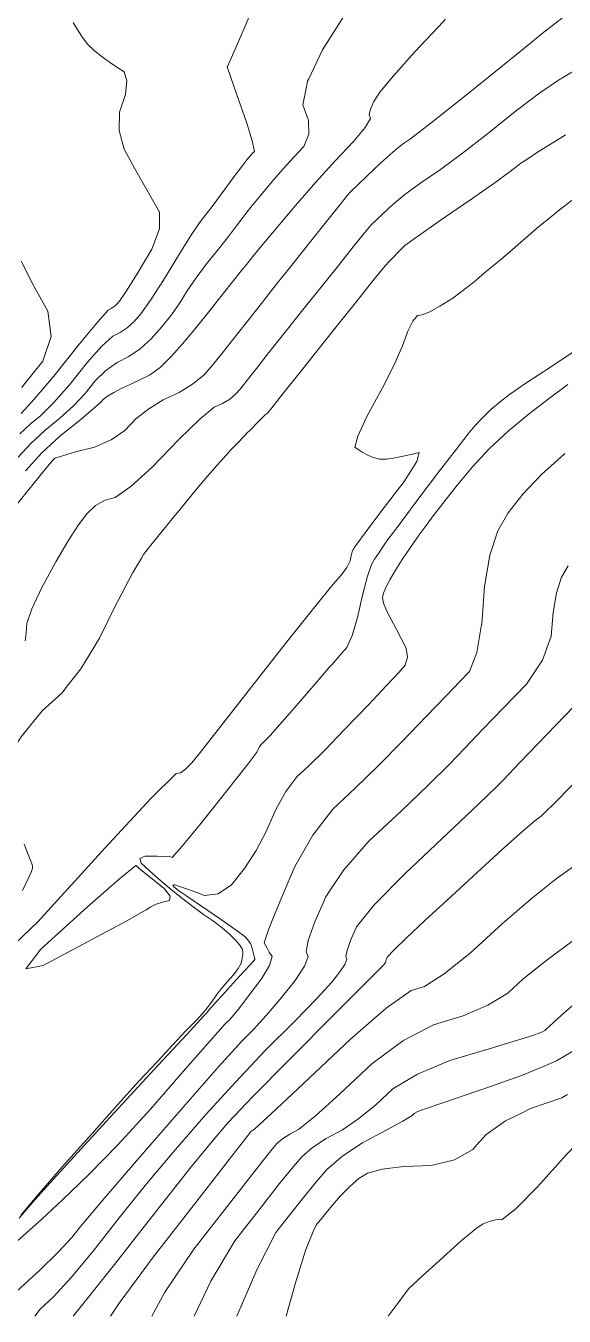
# Model space of a CAD drawing. Header units: inches. Extents: x 1337389 to 1347141, y 407035 to 414577.
# Drawn here: x 1338297 to 1338532, y 407035 to 407597 of the extents above; entities that cross this region are included whole.
import ezdxf

# ---------------------------------------------------------------- set-up
doc = ezdxf.new("R2010")
doc.units = ezdxf.units.IN
doc.header["$MEASUREMENT"] = 0
doc.layers.add('Topo', color=7, linetype='Continuous', lineweight=15, true_color=0x459900)

msp = doc.modelspace()

# ---------------------------------------------------------------- linework, layer by layer
at = {"layer": 'Topo'}
for p, q in [((1338512.736, 407537.0279, 1020), (1338515.693, 407538.9728, 1020)), ((1338526.079, 407513.8419, 1025), (1338528.902, 407516.072, 1025)), ((1338504.9721, 407495.9291, 1025), (1338506.7149, 407497.4439, 1025)), ((1338376.256, 407400.807, 1020), (1338378.396, 407403.2971, 1020)), ((1338359.0122, 407380.0211, 1020), (1338361.4479, 407383.012, 1020)), ((1338345.6881, 407362.2118, 1020), (1338347.4491, 407365.1819, 1020)), ((1338519.744, 407142.8181, 1075), (1338522.8259, 407144.1318, 1075)), ((1338513.268, 407123.8119, 1080), (1338508.7571, 407121.6279, 1080)), ((1338454.9294, 407035.2906, 1085), (1338458.834, 407040.5409, 1085))]:
    msp.add_line(p, q, dxfattribs=at)
for points, elevation in [([(1338553.0419, 407625.5049), (1338545.7051, 407616.8782), (1338537.544, 407607.4109), (1338532.756, 407602.036), (1338531.339, 407600.7539), (1338530.2531, 407599.817), (1338529.4989, 407599.2243), (1338529.077, 407598.976), (1338522.066, 407593.3918), (1338517.0671, 407589.3781)], 1010), ([(1338294.4279, 407419.1879), (1338298.7861, 407423.2431), (1338303.5059, 407427.0422), (1338309.2649, 407432.8279), (1338316.063, 407440.6019), (1338323.9, 407450.3639), (1338330.1869, 407457.397), (1338334.9241, 407461.703), (1338338.112, 407463.2809), (1338341.2119, 407465.4251), (1338344.2241, 407468.136), (1338347.1471, 407471.413), (1338351.4088, 407477.4011), (1338357.0068, 407486.1009), (1338363.9429, 407497.5119), (1338369.2679, 407505.9862), (1338372.9809, 407511.5221), (1338375.0831, 407514.121), (1338378.1909, 407518.161), (1338382.302, 407523.6429), (1338387.4188, 407530.5649), (1338391.1181, 407535.5232), (1338393.4001, 407538.5151), (1338394.2631, 407539.5442), (1338395.0911, 407540.4942), (1338395.883, 407541.3661), (1338396.639, 407542.1599), (1338395.7361, 407546.6629), (1338393.173, 407554.8739), (1338388.9521, 407566.7941), (1338386.1729, 407574.7951), (1338384.8352, 407578.876), (1338384.938, 407579.039), (1338386.7012, 407583.0558), (1338390.123, 407590.9269), (1338395.2048, 407602.6528)], 995), ([(1338437.1089, 407603.313), (1338432.4329, 407595.9639)], 1000), ([(1338295.0931, 407428.082), (1338300.75, 407434.29), (1338309.2071, 407444.4041), (1338320.4639, 407458.4252), (1338328.3961, 407467.9839), (1338333.0031, 407473.08), (1338334.286, 407473.715), (1338335.5331, 407474.5779), (1338336.745, 407475.669), (1338337.9221, 407476.9879), (1338340.8572, 407481.406), (1338345.5509, 407488.9229), (1338352.0041, 407499.5401), (1338355.2599, 407508.4429), (1338355.317, 407515.6329), (1338352.1768, 407521.1101), (1338348.5571, 407527.5131), (1338344.4571, 407534.8418), (1338339.8789, 407543.0972), (1338337.681, 407551.2001), (1338337.865, 407559.1519), (1338340.4303, 407566.9541), (1338341.1029, 407572.8221), (1338339.883, 407576.758), (1338336.7721, 407578.7621), (1338333.588, 407580.959), (1338330.3309, 407583.3501), (1338327.0019, 407585.9349), (1338324.1201, 407588.7181), (1338321.6851, 407591.6969), (1338319.6969, 407594.8739), (1338317.713, 407598.2971)], 990), ([(1338476.347, 407595.923), (1338478.9571, 407598.7091), (1338479.7991, 407599.6239)], 1005), ([(1338432.4329, 407595.9639), (1338426.261, 407586.263), (1338420.1842, 407573.3931)], 1000), ([(1338458.345, 407576.3249), (1338466.4111, 407585.3158), (1338476.347, 407595.923)], 1005), ([(1338517.0671, 407589.3781), (1338508.465, 407582.4709), (1338488.276, 407566.213), (1338473.6688, 407554.5879), (1338464.643, 407547.5951), (1338461.1998, 407545.235), (1338456.8781, 407541.7439), (1338451.6789, 407537.121), (1338445.6011, 407531.367), (1338441.386, 407527.359), (1338439.0331, 407525.098), (1338438.543, 407524.583), (1338438.071, 407524.0661), (1338437.6169, 407523.5489), (1338437.1809, 407523.0301), (1338434.0119, 407519.0761), (1338428.109, 407511.6859), (1338419.4719, 407500.861), (1338412.3479, 407491.9299), (1338406.7369, 407484.8941), (1338402.639, 407479.7521), (1338398.0841, 407473.9851), (1338393.073, 407467.593), (1338387.6039, 407460.577), (1338382.698, 407454.4392), (1338378.3539, 407449.1771), (1338374.5731, 407444.7931), (1338369.7329, 407440.7959), (1338363.8349, 407437.1861), (1338356.877, 407433.963), (1338350.616, 407430.1341), (1338345.0519, 407425.7), (1338340.1841, 407420.6599), (1338334.179, 407416.5891), (1338327.039, 407413.4869), (1338318.7621, 407411.3539), (1338312.9832, 407409.7229), (1338309.7019, 407408.5909), (1338308.919, 407407.9611), (1338305.7531, 407404.22), (1338300.2031, 407397.3671), (1338292.2701, 407387.402)], 1010), ([(1338546.1598, 407584.225), (1338538.9041, 407578.964), (1338530.5721, 407574.0731), (1338529.9568, 407573.6561)], 1015), ([(1338296.9459, 407403.2039), (1338304.094, 407410.912), (1338311.8889, 407418.164), (1338320.3331, 407424.96), (1338326.2941, 407429.9049), (1338329.7741, 407432.999), (1338330.771, 407434.2421), (1338332.633, 407435.6629), (1338335.3601, 407437.2621), (1338338.9499, 407439.0391), (1338342.7441, 407440.872), (1338346.741, 407442.762), (1338350.941, 407444.7079), (1338355.604, 407448.1638), (1338360.7291, 407453.1322), (1338366.316, 407459.6098), (1338371.2821, 407465.5209), (1338375.625, 407470.8641), (1338379.347, 407475.6391), (1338383.1629, 407480.472), (1338387.074, 407485.3651), (1338391.078, 407490.3163), (1338393.876, 407493.79), (1338395.4671, 407495.7871), (1338395.851, 407496.3069), (1338399.1639, 407500.2911), (1338405.4049, 407507.7409), (1338414.5749, 407518.655), (1338423.3621, 407528.7408), (1338431.7671, 407537.9998), (1338439.7902, 407546.432), (1338444.948, 407552.592), (1338447.241, 407556.479), (1338446.6691, 407558.0949), (1338447.1508, 407560.5289), (1338448.6869, 407563.7809), (1338451.276, 407567.8521), (1338457.1841, 407575.0301), (1338458.345, 407576.3249)], 1005), ([(1338529.9568, 407573.6561), (1338521.003, 407567.5791), (1338510.1949, 407559.483), (1338498.15, 407549.7831), (1338487.3001, 407541.3839), (1338477.6451, 407534.2862), (1338469.184, 407528.488), (1338462.2159, 407523.365), (1338456.7393, 407518.9169), (1338452.753, 407515.143), (1338449.7459, 407512.2609), (1338447.7179, 407510.2699), (1338446.6691, 407509.171), (1338444.0011, 407505.971), (1338439.7151, 407500.6711), (1338433.8109, 407493.2713), (1338426.8781, 407484.5771), (1338418.9161, 407474.589), (1338409.9259, 407463.3081), (1338402.9801, 407454.566), (1338398.08, 407448.362), (1338395.2242, 407444.6978), (1338392.661, 407441.4919), (1338390.393, 407438.7441), (1338388.418, 407436.4549), (1338385.89, 407434.367), (1338382.8098, 407432.4821), (1338379.1759, 407430.7981), (1338372.8401, 407425.6242), (1338363.8, 407416.959), (1338352.058, 407404.8021), (1338342.7772, 407396.3232), (1338335.957, 407391.5231), (1338331.5982, 407390.399), (1338327.4801, 407388.05), (1338323.6019, 407384.4759), (1338319.966, 407379.675), (1338315.4749, 407372.6758), (1338310.1289, 407363.4771), (1338303.9292, 407352.0781), (1338299.7031, 407343.142), (1338297.451, 407336.6679), (1338297.1741, 407332.6559), (1338296.715, 407329.1021)], 1015), ([(1338419.3459, 407570.2019), (1338417.811, 407562.4451), (1338420.1019, 407555.9729)], 1000), ([(1338420.1842, 407573.3931), (1338419.8289, 407572.6401), (1338419.3459, 407570.2019)], 1000), ([(1338420.1019, 407555.9729), (1338420.2069, 407555.677), (1338420.342, 407549.6268), (1338418.2149, 407544.296), (1338413.8251, 407539.683), (1338409.2271, 407534.6179), (1338404.4191, 407529.099), (1338399.402, 407523.1281), (1338395.1409, 407517.907), (1338391.635, 407513.436), (1338388.8849, 407509.7149), (1338385.323, 407505.098), (1338380.9501, 407499.585), (1338375.7671, 407493.1749), (1338371.251, 407487.1589), (1338367.4031, 407481.5348), (1338364.2239, 407476.3049), (1338360.5471, 407471.072), (1338356.373, 407465.8381), (1338351.7021, 407460.6019), (1338346.8911, 407456.272), (1338341.938, 407452.8461), (1338336.8461, 407450.326), (1338331.978, 407446.8109), (1338327.3359, 407442.3031), (1338322.918, 407436.801), (1338317.779, 407431.367), (1338311.919, 407426.001), (1338305.3379, 407420.703), (1338299.261, 407415.05), (1338293.6891, 407409.042)], 1000), ([(1338515.693, 407538.9728), (1338519.9401, 407541.7669), (1338532.0671, 407549.1699), (1338532.2509, 407549.2779)], 1020), ([(1338492.4469, 407522.2378), (1338500.9311, 407528.181), (1338508.0242, 407533.354), (1338511.925, 407536.4948), (1338512.736, 407537.0279)], 1020), ([(1338528.902, 407516.072), (1338535.829, 407521.544), (1338544.6731, 407527.7608)], 1025), ([(1338466.836, 407504.4921), (1338467.701, 407505.1249), (1338477.169, 407511.7401), (1338490.535, 407520.8998)], 1020), ([(1338490.535, 407520.8998), (1338490.646, 407520.976), (1338492.4469, 407522.2378)], 1020), ([(1338506.7149, 407497.4439), (1338520.613, 407509.524), (1338526.079, 407513.8419)], 1025), ([(1338406.365, 407433.248), (1338407.8761, 407435.1461), (1338417.2129, 407446.8639), (1338431.0951, 407464.2839), (1338441.232, 407477.0031), (1338447.6229, 407485.02), (1338450.2679, 407488.3347), (1338452.745, 407491.293), (1338455.0549, 407493.8939), (1338457.1959, 407496.138), (1338459.1081, 407498.092), (1338460.789, 407499.7559), (1338462.241, 407501.13), (1338466.836, 407504.4921)], 1020), ([(1338496.938, 407489.236), (1338504.68, 407495.675), (1338504.9721, 407495.9291)], 1025), ([(1338295.3152, 407439.4582), (1338296.0981, 407440.4149), (1338304.52, 407450.9052), (1338308.0378, 407461.6221), (1338306.655, 407472.5638), (1338300.3679, 407483.7331), (1338295.369, 407493.8011), (1338295.104, 407494.4409)], 985), ([(1338285.5501, 407191.104), (1338302.2359, 407206.8721), (1338331.4451, 407239.0101), (1338351.5389, 407260.5421), (1338362.5191, 407271.4671), (1338364.3851, 407271.7859), (1338366.6748, 407273.3251), (1338369.3891, 407276.0852), (1338372.528, 407280.066), (1338380.382, 407290.0401), (1338392.9521, 407306.0071), (1338410.2369, 407327.9669), (1338422.905, 407343.915), (1338430.9581, 407353.852), (1338434.395, 407357.778), (1338436.8571, 407361.139), (1338438.344, 407363.937), (1338438.8559, 407366.1699), (1338439.294, 407367.8239), (1338439.6579, 407368.9009), (1338439.9471, 407369.3991), (1338440.3021, 407369.9569), (1338440.7219, 407370.5758), (1338441.207, 407371.255), (1338444.8908, 407376.1429), (1338451.7741, 407385.2411), (1338461.8551, 407398.548), (1338467.412, 407407.1509), (1338468.4429, 407411.051), (1338464.95, 407410.247), (1338461.4459, 407409.5151), (1338457.931, 407408.8549), (1338454.405, 407408.2661), (1338451.211, 407408.2829), (1338448.349, 407408.904), (1338445.8189, 407410.1309), (1338443.6591, 407411.2971), (1338441.8691, 407412.402), (1338440.4491, 407413.4459), (1338441.718, 407418.2239), (1338445.676, 407426.7358), (1338452.3231, 407438.9819), (1338457.5081, 407449.269), (1338461.2301, 407457.5962), (1338463.4891, 407463.9639), (1338465.6672, 407468.3179), (1338467.7619, 407470.6592), (1338469.7749, 407470.985), (1338473.0011, 407472.3709), (1338477.441, 407474.8171), (1338483.094, 407478.321), (1338492.1741, 407485.2741), (1338496.938, 407489.236)], 1025), ([(1338430.1782, 407318.6221), (1338434.524, 407323.622), (1338436.8609, 407326.291), (1338439.2101, 407331.5211), (1338441.5712, 407339.3129), (1338443.944, 407349.666), (1338445.9741, 407357.338), (1338447.6601, 407362.3291), (1338449.002, 407364.639), (1338450.647, 407367.2279), (1338452.5938, 407370.0959), (1338454.8429, 407373.2429), (1338459.644, 407379.6989), (1338466.997, 407389.464), (1338476.902, 407402.5369), (1338484.4732, 407412.4411), (1338489.713, 407419.1749), (1338492.62, 407422.74), (1338495.9529, 407426.273), (1338499.7131, 407429.7749), (1338503.8999, 407433.245), (1338507.8229, 407436.3091), (1338511.4839, 407438.9671), (1338514.881, 407441.2181), (1338525.6201, 407448.3139), (1338543.701, 407460.256)], 1030), ([(1338533.226, 407440.6641), (1338525.1459, 407434.7981), (1338516.4848, 407428.0341), (1338507.243, 407420.3741), (1338498.9429, 407412.6439), (1338491.5851, 407404.8452), (1338485.1679, 407396.9759), (1338480.1951, 407390.812), (1338476.6652, 407386.3539), (1338474.5789, 407383.5998), (1338471.8511, 407379.8931), (1338468.48, 407375.2311), (1338464.466, 407369.6159), (1338460.9921, 407364.4989), (1338458.057, 407359.879), (1338455.6621, 407355.7581), (1338453.929, 407352.4181), (1338452.859, 407349.8591), (1338452.4521, 407348.0819), (1338452.8801, 407345.578), (1338454.1421, 407342.346), (1338456.2389, 407338.387), (1338458.3771, 407334.3298), (1338460.5552, 407330.1759), (1338462.774, 407325.9239), (1338463.3459, 407322.042), (1338462.272, 407318.5301), (1338459.551, 407315.3879), (1338454.257, 407309.6709), (1338446.3901, 407301.3799), (1338435.9502, 407290.515), (1338427.2641, 407281.6561), (1338420.3329, 407274.8019), (1338415.155, 407269.9541), (1338410.3701, 407263.6229), (1338405.9779, 407255.809), (1338401.9771, 407246.5109), (1338397.4338, 407237.953), (1338392.35, 407230.1361), (1338386.7231, 407223.0591), (1338380.9228, 407219.112), (1338374.9488, 407218.294), (1338368.8011, 407220.607), (1338364.4949, 407222.15), (1338362.0308, 407222.922), (1338361.4081, 407222.9251), (1338361.129, 407222.7981), (1338361.1961, 407222.5428), (1338361.6079, 407222.1599), (1338362.098, 407221.7301), (1338362.6649, 407221.2558), (1338363.3109, 407220.736), (1338366.789, 407218.3181), (1338373.098, 407214.002), (1338382.2389, 407207.7871), (1338388.744, 407203.2198), (1338392.6139, 407200.3029), (1338393.8471, 407199.0349), (1338394.8731, 407197.4029), (1338395.691, 407195.4077), (1338396.3021, 407193.05), (1338396.7009, 407191.444), (1338396.888, 407190.59), (1338396.8641, 407190.4891), (1338394.6361, 407188.018), (1338390.204, 407183.178), (1338383.5669, 407175.9691), (1338379.0421, 407171.016), (1338376.63, 407168.317), (1338376.33, 407167.873), (1338375.8899, 407167.329), (1338375.3101, 407166.6829), (1338374.59, 407165.936), (1338367.1551, 407157.91), (1338353.003, 407142.603), (1338332.136, 407120.017), (1338316.5461, 407103.0769), (1338306.2349, 407091.7829), (1338301.2008, 407086.1351), (1338297.163, 407081.4999), (1338294.1199, 407077.8781)], 1035), ([(1338394.379, 407420.4601), (1338398.8779, 407425.064), (1338401.4751, 407427.6338), (1338401.7849, 407427.777), (1338402.047, 407427.938), (1338402.2631, 407428.116), (1338402.4311, 407428.311), (1338402.6243, 407428.546), (1338402.8431, 407428.819), (1338403.0861, 407429.1311), (1338406.365, 407433.248)], 1020), ([(1338389.6808, 407415.6009), (1338393.9961, 407420.0679), (1338394.379, 407420.4601)], 1020), ([(1338378.396, 407403.2971), (1338379.2841, 407404.33), (1338386.826, 407412.6459), (1338389.6808, 407415.6009)], 1020), ([(1338531.9219, 407410.643), (1338531.607, 407410.3629), (1338521.7119, 407401.531), (1338513.598, 407393.042), (1338507.2651, 407384.896), (1338502.7121, 407377.0918), (1338499.261, 407366.4199), (1338496.9101, 407352.8799), (1338496.7612, 407350.9268)], 1040), ([(1338361.4479, 407383.012), (1338363.0789, 407385.015), (1338371.3679, 407395.1189), (1338376.256, 407400.807)], 1020), ([(1338347.4491, 407365.1819), (1338348.354, 407366.7091), (1338351.572, 407370.8098), (1338356.4799, 407376.912), (1338359.0122, 407380.0211)], 1020), ([(1338336.338, 407344.842), (1338337.14, 407346.462), (1338343.543, 407358.5931), (1338345.6881, 407362.2118)], 1020), ([(1338429.6771, 407220.733), (1338435.5562, 407229.502), (1338446.5531, 407241.981), (1338460.6899, 407255.2192), (1338472.3689, 407266.3901), (1338481.588, 407275.4928), (1338488.349, 407282.5292), (1338496.1979, 407290.689), (1338505.1369, 407299.9718), (1338515.1649, 407310.378), (1338522.113, 407320.7729), (1338525.9819, 407331.1571), (1338526.7719, 407341.5298), (1338528.2571, 407350.0899), (1338530.4389, 407356.8359), (1338533.317, 407361.769)], 1045), ([(1338496.7612, 407350.9268), (1338495.6611, 407336.4721), (1338495.6249, 407336.268)], 1040), ([(1338315.4601, 407309.968), (1338320.993, 407316.98), (1338329.1441, 407330.3161), (1338336.338, 407344.842)], 1020), ([(1338495.6249, 407336.268), (1338493.481, 407324.1339), (1338490.3682, 407315.8672), (1338486.325, 407311.67), (1338480.061, 407305.159), (1338471.5773, 407296.3341), (1338460.873, 407285.1941), (1338450.5181, 407274.7529), (1338440.512, 407265.011), (1338430.8539, 407255.968), (1338422.1179, 407244.5991), (1338414.3041, 407230.9052), (1338409.237, 407219.1291)], 1040), ([(1338402.669, 407287.138), (1338403.6621, 407288.1721), (1338407.6129, 407292.627), (1338414.1078, 407300.074), (1338423.1481, 407310.5139), (1338429.9531, 407318.363), (1338430.1782, 407318.6221)], 1030), ([(1338292.8321, 407283.944), (1338295.0931, 407287.3941), (1338304.2289, 407298.7389), (1338312.688, 407306.4541), (1338315.4601, 407309.968)], 1020), ([(1338539.9611, 407304.8891), (1338523.9501, 407288.273), (1338512.3359, 407276.2179), (1338505.121, 407268.7249), (1338502.304, 407265.7931), (1338494.22, 407258.0271), (1338480.869, 407245.4279), (1338462.2521, 407227.9949), (1338448.994, 407214.4049), (1338441.0949, 407204.66), (1338438.5548, 407198.7579), (1338437.0199, 407194.45), (1338436.49, 407191.735), (1338436.9641, 407190.6141), (1338436.1071, 407188.397), (1338433.9191, 407185.083), (1338430.3989, 407180.6741), (1338423.805, 407173.501), (1338414.139, 407163.5632), (1338401.3991, 407150.8622), (1338388.509, 407137.3361), (1338375.4692, 407122.9861), (1338362.279, 407107.8119), (1338349.698, 407092.8641), (1338337.7249, 407078.143), (1338326.3601, 407063.6491), (1338316.8269, 407052.19), (1338309.1259, 407043.7661), (1338303.2561, 407038.377), (1338300.9351, 407035.2906)], 1050), ([(1338387.7519, 407267.7792), (1338393.361, 407274.9661), (1338397.682, 407280.7839), (1338398.2212, 407282.0362), (1338398.812, 407283.088), (1338399.457, 407283.9409), (1338399.691, 407284.16)], 1030), ([(1338399.691, 407284.16), (1338400.1539, 407284.593), (1338401.087, 407285.5161), (1338402.257, 407286.709), (1338402.669, 407287.138)], 1030), ([(1338317.6568, 407035.2906), (1338322.549, 407041.269), (1338335.6859, 407057.8288), (1338354.567, 407081.909), (1338369.1221, 407100.2272), (1338379.3511, 407112.782), (1338385.2549, 407119.573), (1338396.0021, 407130.892), (1338411.592, 407146.737), (1338432.0258, 407167.1099), (1338445.8161, 407180.901), (1338452.9632, 407188.1118), (1338453.4652, 407188.742), (1338453.7779, 407189.2151), (1338453.9, 407189.531), (1338453.8329, 407189.691), (1338453.9081, 407190.0791), (1338454.128, 407190.6938), (1338454.4898, 407191.5369), (1338457.411, 407194.608), (1338462.891, 407199.9071), (1338470.929, 407207.434), (1338480.5691, 407216.3441), (1338491.81, 407226.6381), (1338504.6511, 407238.315), (1338513.896, 407246.591), (1338519.5421, 407251.465), (1338521.5911, 407252.937), (1338528.971, 407260.1621), (1338541.68, 407273.14)], 1055), ([(1338294.867, 407079.237), (1338302.6609, 407088.5131), (1338313.004, 407100.386), (1338325.8979, 407114.854), (1338337.066, 407127.283), (1338346.507, 407137.672), (1338354.2223, 407146.0229), (1338360.9338, 407153.2171), (1338366.642, 407159.255), (1338371.3469, 407164.136), (1338375.1371, 407168.3558), (1338378.014, 407171.9171), (1338379.976, 407174.817), (1338382.217, 407177.7638), (1338384.7391, 407180.7591), (1338387.539, 407183.8019), (1338389.5722, 407186.5271), (1338390.8349, 407188.937), (1338391.3312, 407191.0301), (1338391.5719, 407192.7681), (1338391.56, 407194.1509), (1338391.293, 407195.179), (1338390.2469, 407196.758), (1338388.4218, 407198.8869), (1338385.8161, 407201.566), (1338382.633, 407204.3348), (1338378.8739, 407207.1931), (1338374.537, 407210.142), (1338369.8639, 407213.541), (1338364.8551, 407217.392), (1338359.5091, 407221.6941), (1338354.8099, 407225.6211), (1338350.756, 407229.1719), (1338347.348, 407232.3489), (1338346.795, 407234.46), (1338349.097, 407235.5059), (1338354.2541, 407235.485), (1338357.9231, 407235.3851), (1338360.1039, 407235.2049), (1338360.7961, 407234.945), (1338365.219, 407239.754), (1338373.373, 407249.634), (1338385.2581, 407264.583), (1338387.7519, 407267.7792)], 1030), ([(1338296.3981, 407240.6259), (1338297.8399, 407236.844), (1338298.9141, 407234.031), (1338299.6202, 407232.1879), (1338299.9571, 407231.316), (1338299.9391, 407230.201), (1338299.566, 407228.8451), (1338298.8381, 407227.2468), (1338295.5662, 407220.5251)], 1025), ([(1338537.3069, 407232.1869), (1338528.0841, 407225.5602), (1338517.2401, 407216.873), (1338504.7771, 407206.1262), (1338490.6949, 407193.3209), (1338479.3491, 407184.195), (1338470.7401, 407178.748), (1338464.8681, 407176.9811), (1338454.112, 407169.3461), (1338438.471, 407155.8421), (1338417.9459, 407136.47), (1338404.0579, 407123.4481), (1338396.807, 407116.774), (1338396.193, 407116.449), (1338395.6799, 407116.1101), (1338395.2687, 407115.7581), (1338394.9581, 407115.3918), (1338387.7268, 407106.1279), (1338373.5739, 407087.9649), (1338352.501, 407060.9029), (1338337.7008, 407040.948), (1338333.9477, 407035.2906)], 1060), ([(1338419.5121, 407195.649), (1338420.1321, 407198.8197), (1338422.983, 407206.8209), (1338427.699, 407217.7821), (1338429.6771, 407220.733)], 1045), ([(1338409.237, 407219.1291), (1338407.411, 407214.885), (1338404.736, 407208.2428)], 1040), ([(1338404.736, 407208.2428), (1338402.9661, 407203.849), (1338400.968, 407197.799), (1338401.419, 407196.7339), (1338402.1431, 407195.3759), (1338403.1391, 407193.727), (1338404.4092, 407191.787), (1338403.2788, 407187.892), (1338399.749, 407182.045), (1338393.8189, 407174.2438), (1338389.2122, 407168.3809), (1338385.929, 407164.458), (1338383.968, 407162.472), (1338377.5559, 407155.294), (1338366.6922, 407142.9232), (1338351.376, 407125.3589), (1338337.3299, 407110.0139), (1338324.5541, 407096.8882), (1338313.0471, 407085.981), (1338303.9931, 407077.5219), (1338297.3909, 407071.5121), (1338293.2419, 407067.951)], 1040), ([(1338351.9426, 407035.2906), (1338357.6579, 407045.715), (1338370.323, 407064.4931), (1338386.344, 407085.066), (1338397.6729, 407099.5458), (1338404.3111, 407107.9319), (1338406.258, 407110.225), (1338408.8379, 407112.433), (1338412.0522, 407114.5549), (1338415.899, 407116.593), (1338423.1281, 407122.354), (1338433.7391, 407131.8369), (1338447.7319, 407145.044), (1338461.3671, 407155.1439), (1338474.643, 407162.1379), (1338487.56, 407166.026), (1338498.3659, 407170.6129), (1338507.061, 407175.8989), (1338513.644, 407181.886), (1338523.499, 407189.8041), (1338536.6249, 407199.6549)], 1065), ([(1338282.6689, 407035.2906), (1338285.785, 407038.8901), (1338293.0109, 407046.0402), (1338303.0979, 407055.301), (1338311.106, 407063.1099), (1338317.0339, 407069.469), (1338320.8817, 407074.3769), (1338330.273, 407085.5021), (1338345.2071, 407102.8419), (1338365.6829, 407126.3991), (1338381.0161, 407143.7799), (1338391.206, 407154.986), (1338396.2519, 407160.017), (1338401.7941, 407166.1), (1338407.8339, 407173.236), (1338414.3721, 407181.4249), (1338418.4361, 407187.5788), (1338420.0279, 407191.6959), (1338419.1471, 407193.778), (1338419.5121, 407195.649)], 1045), ([(1338542.4462, 407176.8049), (1338530.101, 407165.9269), (1338523.6901, 407160.2179), (1338523.213, 407159.677), (1338522.1708, 407159.0651), (1338520.5639, 407158.38), (1338518.3931, 407157.6242), (1338511.194, 407155.388), (1338498.966, 407151.674), (1338481.7108, 407146.4809), (1338467.7199, 407140.671), (1338456.9939, 407134.246), (1338449.5329, 407127.2039), (1338442.198, 407121.2601), (1338434.9909, 407116.412), (1338427.9109, 407112.662), (1338421.996, 407108.755), (1338417.2469, 407104.6922), (1338413.664, 407100.4721), (1338407.6202, 407092.964), (1338399.113, 407082.1671), (1338388.1449, 407068.0819), (1338377.6141, 407050.4831), (1338370.3509, 407035.2906)], 1070), ([(1338522.8259, 407144.1318), (1338528.255, 407146.445), (1338537.8253, 407152.069), (1338540.2847, 407154.8519)], 1075), ([(1338499.4978, 407135.2789), (1338513.502, 407140.1591), (1338519.744, 407142.8181)], 1075), ([(1338388.9509, 407035.2906), (1338397.645, 407055.441), (1338405.9669, 407071.6721), (1338411.8831, 407079.2688), (1338417.566, 407086.3821), (1338423.017, 407093.012), (1338428.236, 407099.1591), (1338435.1539, 407105.0781), (1338443.7691, 407110.7689), (1338454.0831, 407116.232), (1338461.269, 407120.166), (1338465.3262, 407122.5711), (1338466.2549, 407123.4481), (1338467.59, 407124.247), (1338469.332, 407124.971), (1338471.48, 407125.617), (1338479.558, 407128.3641), (1338493.5649, 407133.211), (1338499.4978, 407135.2789)], 1075), ([(1338533.103, 407131.694), (1338530.568, 407130.3461), (1338516.9941, 407125.6158), (1338513.268, 407123.8119)], 1080), ([(1338489.052, 407069.973), (1338493.2359, 407073.4799), (1338496.0341, 407075.2939), (1338498.8509, 407076.541), (1338501.6861, 407077.2219), (1338504.5399, 407077.3371), (1338510.6449, 407082.1058), (1338520, 407091.5301), (1338532.6049, 407105.609), (1338542.0791, 407115.368), (1338548.422, 407120.808), (1338549.121, 407121.0509)], 1085), ([(1338508.7571, 407121.6279), (1338506.004, 407120.2949), (1338497.6001, 407114.385), (1338493.5959, 407109.9132)], 1080), ([(1338493.5959, 407109.9132), (1338491.7791, 407107.884), (1338483.847, 407103.387), (1338473.8019, 407100.895), (1338461.645, 407100.4072), (1338452.3249, 407099.293), (1338445.841, 407097.554), (1338442.1929, 407095.1901), (1338438.3129, 407091.9079), (1338434.2019, 407087.7099), (1338429.8581, 407082.5941), (1338426.675, 407078.8141), (1338424.652, 407076.3699), (1338423.7892, 407075.2621), (1338422.5749, 407072.894), (1338421.01, 407069.2671), (1338419.0941, 407064.379), (1338414.6131, 407049.77), (1338410.4209, 407035.2906)], 1080), ([(1338469.9431, 407052.8511), (1338477.111, 407059.4309), (1338486.9279, 407068.193), (1338489.052, 407069.973)], 1085), ([(1338458.834, 407040.5409), (1338463.784, 407047.1969), (1338469.9431, 407052.8511)], 1085)]:
    msp.add_lwpolyline(points, dxfattribs=dict(at, elevation=elevation))
at = {"layer": 'Topo', "elevation": 1025}
msp.add_lwpolyline([(1338346.3082, 407230.2151), (1338357.3561, 407221.3252), (1338359.9828, 407218.1269), (1338359.712, 407216.178), (1338356.5451, 407215.476), (1338353.793, 407214.5559), (1338351.456, 407213.4169), (1338349.5351, 407212.0587), (1338341.0888, 407207.3539), (1338326.1189, 407199.3019), (1338304.6249, 407187.9019), (1338297.1049, 407186.4671), (1338303.5589, 407194.9951), (1338323.988, 407213.487), (1338337.8171, 407225.6189), (1338345.0471, 407231.391)], close=True, dxfattribs=at)

doc.saveas('drawing.dxf')
